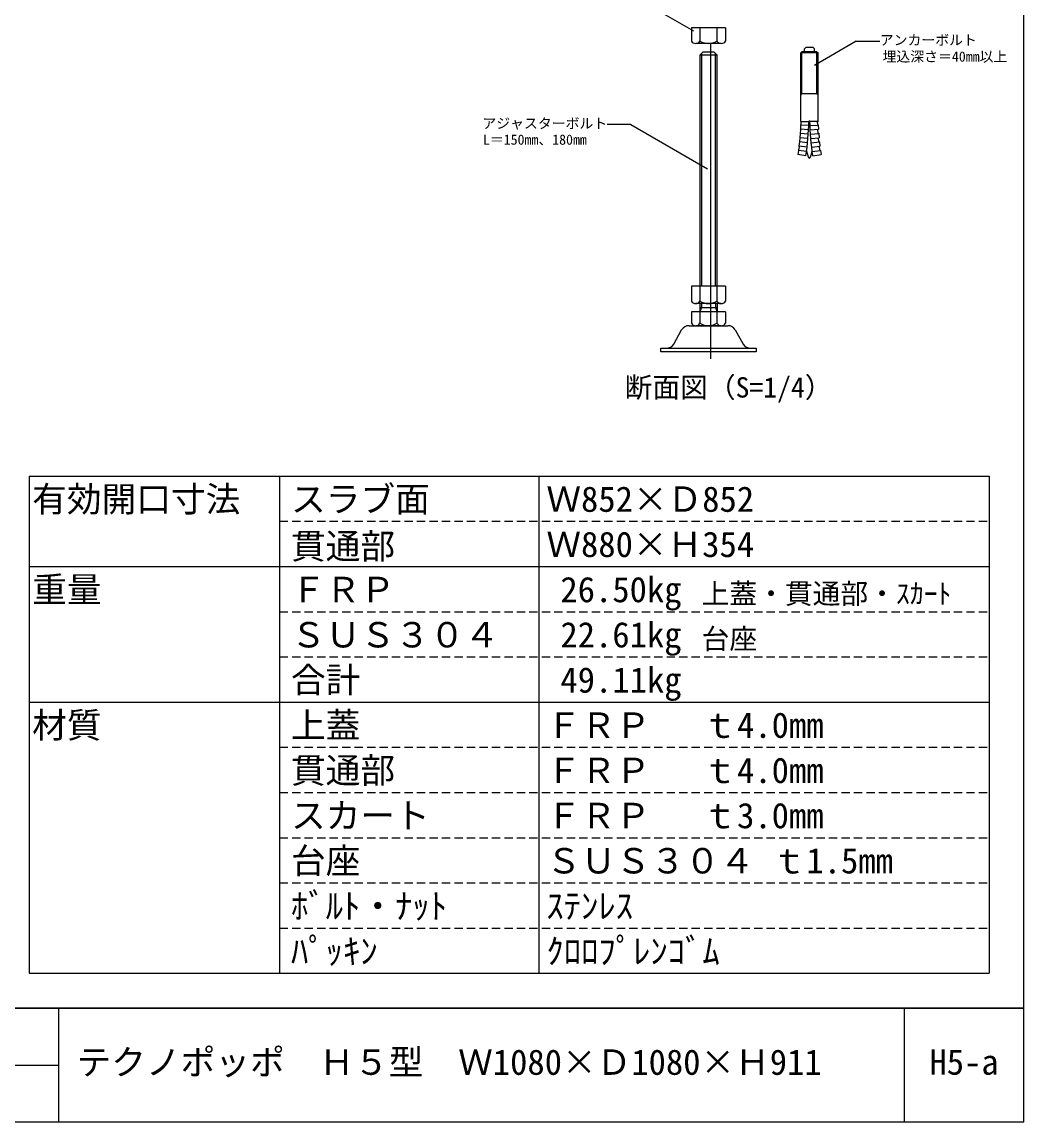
# Model space of a CAD drawing. Units: millimetres at full size, sheet at 1:10, with parts at other scales. Extents: x -10475 to 9199, y -10092 to 10143.
# Drawn here: x -3456 to -2012, y -10092 to -8506 of the extents above; entities that cross this region are included whole.
import ezdxf
from ezdxf.enums import TextEntityAlignment as Align

# ---------------------------------------------------------------- set-up
doc = ezdxf.new("R2010")
doc.units = ezdxf.units.MM
doc.header["$LTSCALE"] = 10
doc.linetypes.add('DASHED1', pattern=[1.8, 1.2, -0.6])
for name, color, linetype in [('0-2_概要', 6, 'Continuous'), ('0-F_図面枠', 7, 'Continuous'), ('F-2_金物', 7, 'Continuous'), ('F-A_金物品名', 3, 'Continuous'), ('F-B_タイトル', 2, 'Continuous')]:
    doc.layers.add(name, color=color, linetype=linetype)
doc.styles.add('ＭＳ ゴシック', font='')
doc.styles.get('ＭＳ ゴシック').set_extended_font_data('MS Gothic')

msp = doc.modelspace()

# ---------------------------------------------------------------- linework, layer by layer
at = {"layer": '0-2_概要', "color": 7}
for p, q in [((-3445.88, -9160.77), (-2061.52, -9160.77)), ((-3445.88, -9160.77), (-3445.88, -9877.64)), ((-3084.65, -9160.77), (-3084.65, -9877.64)), ((-2710.75, -9160.77), (-2710.75, -9877.64)), ((-2061.52, -9160.77), (-2061.52, -9877.64)), ((-3445.88, -9291.11), (-2061.52, -9291.11)), ((-3445.88, -9486.62), (-2061.52, -9486.62)), ((-3445.88, -9877.64), (-2061.52, -9877.64))]:
    msp.add_line(p, q, dxfattribs=at)
at = {"layer": '0-2_概要', "color": 7, "linetype": 'DASHED1'}
for p, q in [((-3084.65, -9225.94), (-2061.52, -9225.94)), ((-3084.65, -9356.28), (-2061.52, -9356.28)), ((-3084.65, -9421.45), (-2061.52, -9421.45)), ((-3084.65, -9551.79), (-2061.52, -9551.79)), ((-3084.65, -9616.96), (-2061.52, -9616.96)), ((-3084.65, -9682.13), (-2061.52, -9682.13)), ((-3084.65, -9747.3), (-2061.52, -9747.3)), ((-3084.65, -9812.47), (-2061.52, -9812.47))]:
    msp.add_line(p, q, dxfattribs=at)
at = {"layer": '0-F_図面枠'}
for p, q in [((-2011.52, -10091.97), (-2011.52, -7331.97)), ((-6011.52, -9927.64), (-2011.52, -9927.64)), ((-2011.52, -9927.64), (-5803.94, -9927.64)), ((-3403.58, -9927.64), (-3403.58, -10091.97)), ((-2184.05, -9927.64), (-2184.05, -10091.97)), ((-4143.79, -10009.8), (-3403.58, -10009.8)), ((-2011.52, -10091.97), (-6011.52, -10091.97))]:
    msp.add_line(p, q, dxfattribs=at)
at = {"layer": 'F-2_金物'}
for p, q in [((-2441.84, -8514.58), (-2490.91, -8514.58)), ((-2490.91, -8514.58), (-2490.91, -8533.54)), ((-2478.64, -8514.58), (-2478.64, -8533.54)), ((-2454.11, -8514.58), (-2454.11, -8533.54)), ((-2441.84, -8514.58), (-2441.84, -8533.54)), ((-2447.97, -8537.08), (-2484.78, -8537.08)), ((-2328.16, -8544.75), (-2326.08, -8542.67)), ((-2328.16, -8548.92), (-2328.16, -8544.75)), ((-2315.66, -8542.67), (-2326.08, -8542.67)), ((-2313.58, -8544.75), (-2315.66, -8542.67)), ((-2313.58, -8548.92), (-2313.58, -8544.75)), ((-2478.87, -8553.92), (-2478.87, -8887.12)), ((-2453.87, -8553.92), (-2478.87, -8553.92)), ((-2458.87, -8548.92), (-2453.87, -8553.92)), ((-2453.87, -8887.12), (-2453.87, -8553.92)), ((-2333.37, -8550.61), (-2331.68, -8548.92)), ((-2333.37, -8649.67), (-2333.37, -8550.61)), ((-2308.37, -8550.61), (-2333.37, -8550.61)), ((-2310.06, -8548.92), (-2331.68, -8548.92)), ((-2331.68, -8591.42), (-2331.68, -8548.92)), ((-2310.06, -8548.92), (-2308.37, -8550.61)), ((-2310.06, -8591.42), (-2310.06, -8548.92)), ((-2308.37, -8649.67), (-2308.37, -8550.61)), ((-2310.06, -8609.73), (-2310.06, -8591.42)), ((-2310.06, -8609.73), (-2331.68, -8609.73)), ((-2310.06, -8609.73), (-2308.37, -8611.42)), ((-2333.57, -8654.65), (-2333.89, -8660.76)), ((-2321.74, -8655.19), (-2333.57, -8654.65)), ((-2332.79, -8653.94), (-2333.56, -8654.65)), ((-2333.37, -8649.67), (-2321.52, -8649.67)), ((-2332.65, -8650.42), (-2333.34, -8649.67)), ((-2332.79, -8653.94), (-2332.65, -8650.42)), ((-2322.06, -8661.46), (-2321.74, -8655.19)), ((-2321.74, -8655.19), (-2321.49, -8648.92)), ((-2320.24, -8648.92), (-2321.49, -8648.92)), ((-2320, -8655.19), (-2320.24, -8648.92)), ((-2308.37, -8649.67), (-2320.22, -8649.67)), ((-2320, -8655.19), (-2308.17, -8654.65)), ((-2319.67, -8661.46), (-2320, -8655.19)), ((-2309.09, -8650.42), (-2308.4, -8649.67)), ((-2308.95, -8653.94), (-2309.09, -8650.42)), ((-2308.95, -8653.94), (-2308.17, -8654.65)), ((-2308.17, -8654.65), (-2307.85, -8660.76)), ((-2334.29, -8666.86), (-2334.78, -8672.95)), ((-2322.98, -8673.98), (-2334.78, -8672.95)), ((-2334.11, -8673.76), (-2334.78, -8672.95)), ((-2334.54, -8678.36), (-2334.11, -8673.76)), ((-2333.49, -8666.16), (-2334.29, -8666.86)), ((-2322.48, -8667.72), (-2334.29, -8666.86)), ((-2322.06, -8661.46), (-2333.89, -8660.76)), ((-2333.19, -8661.55), (-2333.88, -8660.76)), ((-2333.49, -8666.16), (-2333.19, -8661.55)), ((-2323.57, -8680.23), (-2322.98, -8673.98)), ((-2322.98, -8673.98), (-2322.48, -8667.72)), ((-2322.48, -8667.72), (-2322.06, -8661.46)), ((-2319.67, -8661.46), (-2307.85, -8660.76)), ((-2319.26, -8667.72), (-2307.45, -8666.86)), ((-2318.75, -8673.98), (-2306.95, -8672.95)), ((-2308.55, -8661.55), (-2307.86, -8660.76)), ((-2308.24, -8666.16), (-2308.55, -8661.55)), ((-2308.24, -8666.16), (-2307.45, -8666.86)), ((-2307.63, -8673.76), (-2306.96, -8672.95)), ((-2307.2, -8678.36), (-2307.63, -8673.76)), ((-2307.45, -8666.86), (-2306.95, -8672.95)), ((-2335.36, -8679.03), (-2336.02, -8685.11)), ((-2324.25, -8686.47), (-2336.02, -8685.11)), ((-2335.36, -8685.94), (-2336.01, -8685.11)), ((-2335.93, -8690.53), (-2335.36, -8685.94)), ((-2323.57, -8680.23), (-2335.36, -8679.03)), ((-2334.54, -8678.36), (-2335.35, -8679.03)), ((-2325.02, -8692.7), (-2324.25, -8686.47)), ((-2324.25, -8686.47), (-2323.57, -8680.23)), ((-2318.16, -8680.23), (-2306.38, -8679.03)), ((-2317.49, -8686.47), (-2318.16, -8680.23)), ((-2317.49, -8686.47), (-2305.72, -8685.11)), ((-2316.72, -8692.7), (-2317.49, -8686.47)), ((-2307.2, -8678.36), (-2306.38, -8679.03)), ((-2306.38, -8679.03), (-2305.72, -8685.11)), ((-2306.37, -8685.94), (-2305.72, -8685.11)), ((-2305.81, -8690.53), (-2306.37, -8685.94)), ((-2336.76, -8691.18), (-2337.59, -8697.23)), ((-2325.87, -8698.92), (-2337.59, -8697.23)), ((-2335.93, -8690.53), (-2336.76, -8691.18)), ((-2325.02, -8692.7), (-2336.76, -8691.18)), ((-2325.87, -8698.92), (-2325.02, -8692.7)), ((-2316.72, -8692.7), (-2304.97, -8691.18)), ((-2315.87, -8698.92), (-2316.72, -8692.7)), ((-2315.87, -8698.92), (-2304.15, -8697.23)), ((-2305.81, -8690.53), (-2304.98, -8691.18)), ((-2304.97, -8691.18), (-2304.15, -8697.23)), ((-2441.84, -8887.12), (-2490.91, -8887.12)), ((-2490.91, -8887.12), (-2490.91, -8908.58)), ((-2478.64, -8887.12), (-2478.64, -8908.58)), ((-2454.11, -8887.12), (-2454.11, -8908.58)), ((-2441.84, -8887.12), (-2441.84, -8908.58)), ((-2447.97, -8912.12), (-2484.78, -8912.12)), ((-2478.89, -8912.12), (-2478.89, -8923.92)), ((-2453.87, -8912.12), (-2453.87, -8923.92)), ((-2441.84, -8923.92), (-2490.91, -8923.92)), ((-2490.91, -8923.92), (-2490.91, -8940.38)), ((-2478.89, -8917.86), (-2453.87, -8917.86)), ((-2478.64, -8923.92), (-2478.64, -8940.38)), ((-2454.11, -8923.92), (-2454.11, -8940.38)), ((-2441.84, -8923.92), (-2441.84, -8940.38)), ((-2494.45, -8943.92), (-2438.3, -8943.92)), ((-2447.97, -8943.92), (-2484.78, -8943.92)), ((-2516.45, -8970.54), (-2505.05, -8949.79)), ((-2427.7, -8949.79), (-2416.3, -8970.54)), ((-2535.12, -8976.42), (-2397.62, -8976.42)), ((-2535.12, -8981.42), (-2535.12, -8976.42)), ((-2397.62, -8981.42), (-2535.12, -8981.42)), ((-2397.62, -8976.42), (-2397.62, -8981.42))]:
    msp.add_line(p, q, dxfattribs=at)
at = {"layer": 'F-2_金物', "color": 4}
for p, q in [((-2463.61, -8537.91), (-2463.61, -8991.88)), ((-2463.61, -8537.91), (-2463.61, -8991.88)), ((-2476.52, -8551.57), (-2476.52, -8887.12)), ((-2456.22, -8887.12), (-2456.22, -8551.57)), ((-2476.52, -8912.12), (-2476.52, -8917.86)), ((-2476.52, -8917.86), (-2478.89, -8923.92))]:
    msp.add_line(p, q, dxfattribs=at)
at = {"layer": 'F-2_金物'}
for points in [[(-2478.87, -8553.92), (-2473.87, -8548.92), (-2458.87, -8548.92)], [(-2333.37, -8611.42), (-2331.68, -8609.73), (-2331.68, -8591.42)], [(-2318.16, -8680.23), (-2318.75, -8673.98), (-2319.26, -8667.72), (-2319.67, -8661.46)]]:
    msp.add_lwpolyline(points, dxfattribs=at)
at = {"layer": 'F-2_金物', "color": 4}
msp.add_lwpolyline([(-2456.22, -8912.12), (-2456.22, -8917.86), (-2453.87, -8923.92)], dxfattribs=at)
at = {"layer": 'F-2_金物'}
for centre, radius, start, end in [((-2484.78, -8529.99), 7.08, 210.00015, 330.00015), ((-2466.37, -8514.06), 23.02, 237.7957, 302.20415), ((-2447.97, -8529.99), 7.08, 210.00015, 330.00015), ((-2292.03, -8687.11), 33.26, 188.441, 205.72), ((-2320.87, -8701), 1.25, 205.72, 334.28), ((-2349.71, -8687.11), 33.26, 334.28, 351.559), ((-2484.78, -8905.04), 7.08, 210.00015, 330.00015), ((-2466.37, -8889.1), 23.02, 237.7957, 302.20415), ((-2447.97, -8905.04), 7.08, 210.00015, 330.00015), ((-2494.45, -8956.42), 12.5, 90, 147.99462), ((-2484.78, -8936.84), 7.08, 210.00015, 330.00015), ((-2466.37, -8920.9), 23.02, 237.7957, 302.20415), ((-2447.97, -8936.84), 7.08, 210.00015, 330.00015), ((-2438.3, -8956.42), 12.5, 32.00538, 90), ((-2527.05, -8963.92), 12.5, 270, 327.99462), ((-2405.7, -8963.92), 12.5, 212.00538, 270)]:
    msp.add_arc(centre, radius, start, end, dxfattribs=at)
at = {"layer": 'F-A_金物品名'}
for p, q in [((-2578.51, -8466.73), (-2488.01, -8518.98)), ((-2253.24, -8533.84), (-2313.62, -8568.7)), ((-2253.24, -8533.84), (-2219.42, -8533.84)), ((-2578.51, -8654.01), (-2612.33, -8654.01)), ((-2578.51, -8654.01), (-2467.64, -8718.02))]:
    msp.add_line(p, q, dxfattribs=at)

# ---------------------------------------------------------------- texts
at = {"layer": '0-2_概要', "style": 'ＭＳ ゴシック'}
for s, p in [('有効開口寸法', (-3441.34, -9223.3)), ('スラブ面', (-3068.21, -9223.3)), ('Ｗ852×Ｄ852', (-2700.11, -9223.3)), ('貫通部', (-3068.21, -9291.11)), ('Ｗ880×Ｈ354', (-2700.11, -9288.46)), ('重量', (-3441.34, -9353.63)), ('ＦＲＰ', (-3068.21, -9353.63)), ('26.50kg', (-2679.83, -9353.63)), ('ＳＵＳ３０４', (-3068.21, -9418.8)), ('22.61kg', (-2679.83, -9418.8)), ('合計', (-3068.21, -9483.97)), ('49.11kg', (-2679.83, -9483.97)), ('材質', (-3441.34, -9549.14)), ('上蓋', (-3068.21, -9549.14)), ('ＦＲＰ\u3000 ｔ4.0mm', (-2700.11, -9549.14)), ('貫通部', (-3068.21, -9614.31)), ('ＦＲＰ\u3000 ｔ4.0mm', (-2700.11, -9614.31)), ('スカート', (-3068.21, -9679.48)), ('ＦＲＰ\u3000 ｔ3.0mm', (-2700.11, -9679.48)), ('台座', (-3068.21, -9744.65)), ('ＳＵＳ３０４ ｔ1.5mm', (-2700.11, -9744.65)), ('ﾎﾞﾙﾄ・ﾅｯﾄ', (-3068.21, -9809.82)), ('ｽﾃﾝﾚｽ', (-2700.11, -9809.82)), ('ﾊﾟｯｷﾝ', (-3068.21, -9874.99)), ('ｸﾛﾛﾌﾟﾚﾝｺﾞﾑ', (-2700.11, -9874.99))]:
    msp.add_text(s, height=36.66, dxfattribs=at).set_placement(p, align=Align.BOTTOM_LEFT)
at = {"layer": '0-2_概要', "color": 7, "style": 'ＭＳ ゴシック'}
for s, p in [('上蓋・貫通部・ｽｶｰﾄ', (-2476.21, -9353.63)), ('台座', (-2476.21, -9418.8))]:
    msp.add_text(s, height=29.33, dxfattribs=at).set_placement(p, align=Align.BOTTOM_LEFT)
at = {"layer": '0-F_図面枠', "color": 6, "style": 'ＭＳ ゴシック'}
for s, p in [('テクノポッポ\u3000Ｈ５型\u3000Ｗ1080×Ｄ1080×Ｈ911', (-3377.34, -10034.97)), ('H5-a', (-2147.79, -10034.8))]:
    msp.add_text(s, height=36.66, dxfattribs=at).set_placement(p, align=Align.BOTTOM_LEFT)
at = {"layer": 'F-A_金物品名', "color": 7, "style": 'ＭＳ ゴシック'}
for s, p in [('アンカーボルト', (-2219.42, -8543.84)), ('埋込深さ＝40mm以上', (-2215.43, -8567.66)), ('アジャスターボルト', (-2792.33, -8664.01)), ('L＝150mm、180mm', (-2791.49, -8687.43))]:
    msp.add_text(s, height=14.66, dxfattribs=at).set_placement(p, align=Align.BOTTOM_LEFT)
at = {"layer": 'F-B_タイトル', "style": 'ＭＳ ゴシック'}
msp.add_text('断面図（S=1/4）', height=29.33, dxfattribs=at).set_placement((-2587.32, -9056.35), align=Align.BOTTOM_LEFT)

doc.saveas('drawing.dxf')
